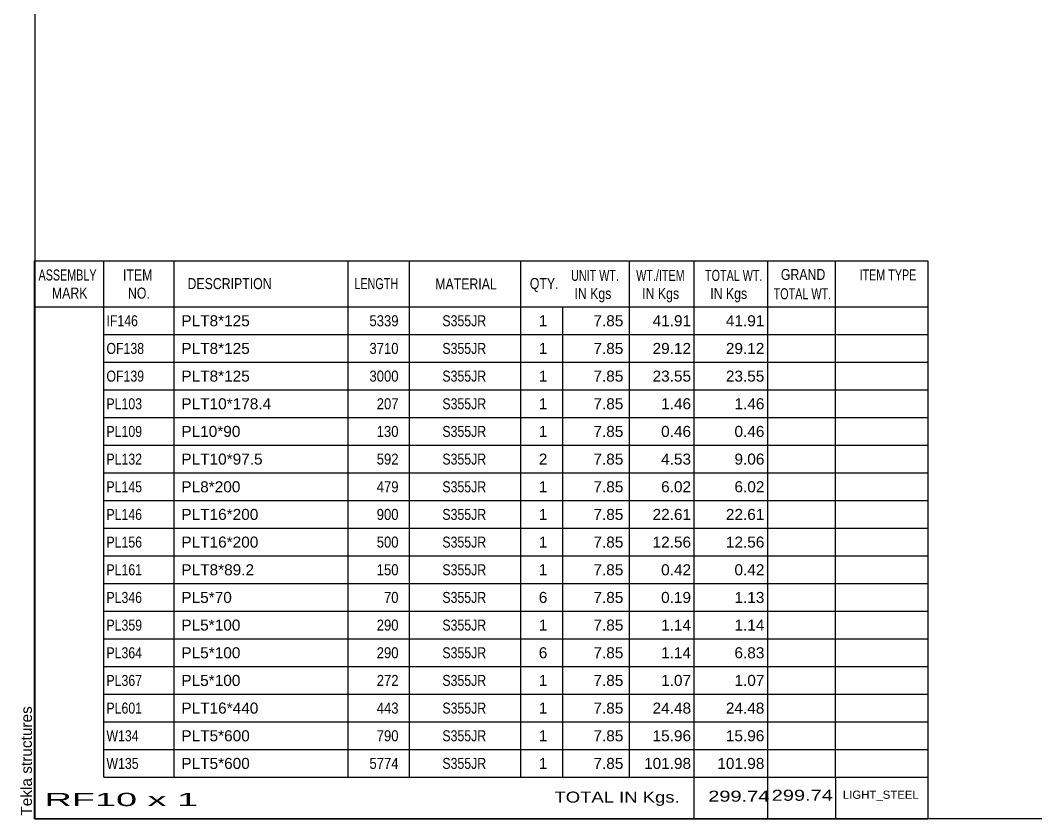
# Model space of a CAD drawing. Header units: millimetres. Extents: x -395 to 8, y -186 to 91.
# Drawn here: x -394.6 to -218.5, y -186.1 to -47.6 of the extents above; entities that cross this region are included whole.
import ezdxf

# ---------------------------------------------------------------- set-up
doc = ezdxf.new("R2010")
doc.units = ezdxf.units.MM
doc.styles.add('Arial', font='ARIAL.TTF', dxfattribs={"height": 0.2})

# ---------------------------------------------------------------- blocks, each defined once
blk = doc.blocks.new('Unknown-624480646-1211')
at = {"color": 5, "linetype": 'Continuous'}
for p, q in [((-392.1, 90.89), (-392.1, -186.11)), ((-392.1, -186.11), (7.9, -186.11))]:
    blk.add_line(p, q, dxfattribs=at)
at = {"color": 174, "linetype": 'Continuous', "style": 'Arial'}
blk.add_text('Tekla structures', height=1.9102, rotation=90, dxfattribs=at).set_placement((-392.6, -185.61))
blk = doc.blocks.new('CBS_BOM-624480646-10454')
at = {"color": 7, "linetype": 'Continuous'}
for p, q in [((-392.13, -97.34), (-392.13, -89.34)), ((-392.13, -89.34), (-237.21, -89.34)), ((-380.13, -97.34), (-380.13, -89.34)), ((-367.94, -97.34), (-367.94, -89.34)), ((-337.77, -97.34), (-337.77, -89.34)), ((-327.09, -97.34), (-327.09, -89.34)), ((-307.78, -97.34), (-307.78, -89.34)), ((-288.98, -97.34), (-288.98, -89.34)), ((-277.76, -97.34), (-277.76, -89.34)), ((-264.98, -97.34), (-264.98, -89.34)), ((-253.23, -97.34), (-253.23, -89.34)), ((-237.21, -89.35), (-237.21, -97.33)), ((-392.13, -97.34), (-237.21, -97.34)), ((-392.13, -102.14), (-392.13, -97.34)), ((-380.13, -102.14), (-380.13, -97.34)), ((-367.94, -102.14), (-367.94, -97.34)), ((-337.77, -102.14), (-337.77, -97.34)), ((-327.09, -102.14), (-327.09, -97.34)), ((-307.78, -102.14), (-307.78, -97.34)), ((-300.51, -102.14), (-300.51, -97.34)), ((-288.98, -102.14), (-288.98, -97.34)), ((-277.76, -102.14), (-277.76, -97.34)), ((-264.98, -102.14), (-264.98, -97.34)), ((-253.21, -102.14), (-253.21, -97.34)), ((-237.21, -97.35), (-237.21, -102.14)), ((-392.13, -106.94), (-392.13, -102.14)), ((-380.13, -102.14), (-237.21, -102.14)), ((-380.13, -106.94), (-380.13, -102.14)), ((-367.94, -106.94), (-367.94, -102.14)), ((-337.77, -106.94), (-337.77, -102.14)), ((-327.09, -106.94), (-327.09, -102.14)), ((-307.78, -106.94), (-307.78, -102.14)), ((-300.51, -106.94), (-300.51, -102.14)), ((-288.98, -106.94), (-288.98, -102.14)), ((-277.76, -106.94), (-277.76, -102.14)), ((-264.98, -106.94), (-264.98, -102.14)), ((-253.21, -106.94), (-253.21, -102.14)), ((-237.21, -102.15), (-237.21, -106.94)), ((-392.13, -111.74), (-392.13, -106.94)), ((-380.13, -106.94), (-237.21, -106.94)), ((-380.13, -111.74), (-380.13, -106.94)), ((-367.94, -111.74), (-367.94, -106.94)), ((-337.77, -111.74), (-337.77, -106.94)), ((-327.09, -111.74), (-327.09, -106.94)), ((-307.78, -111.74), (-307.78, -106.94)), ((-300.51, -111.74), (-300.51, -106.94)), ((-288.98, -111.74), (-288.98, -106.94)), ((-277.76, -111.74), (-277.76, -106.94)), ((-264.98, -111.74), (-264.98, -106.94)), ((-253.21, -111.74), (-253.21, -106.94)), ((-237.21, -106.95), (-237.21, -111.74)), ((-392.13, -116.54), (-392.13, -111.74)), ((-380.13, -111.74), (-237.21, -111.74)), ((-380.13, -116.54), (-380.13, -111.74)), ((-367.94, -116.54), (-367.94, -111.74)), ((-337.77, -116.54), (-337.77, -111.74)), ((-327.09, -116.54), (-327.09, -111.74)), ((-307.78, -116.54), (-307.78, -111.74)), ((-300.51, -116.54), (-300.51, -111.74)), ((-288.98, -116.54), (-288.98, -111.74)), ((-277.76, -116.54), (-277.76, -111.74)), ((-264.98, -116.54), (-264.98, -111.74)), ((-253.21, -116.54), (-253.21, -111.74)), ((-237.21, -111.75), (-237.21, -116.54)), ((-392.13, -121.34), (-392.13, -116.54)), ((-380.13, -116.54), (-237.21, -116.54)), ((-380.13, -121.34), (-380.13, -116.54)), ((-367.94, -121.34), (-367.94, -116.54)), ((-337.77, -121.34), (-337.77, -116.54)), ((-327.09, -121.34), (-327.09, -116.54)), ((-307.78, -121.34), (-307.78, -116.54)), ((-300.51, -121.34), (-300.51, -116.54)), ((-288.98, -121.34), (-288.98, -116.54)), ((-277.76, -121.34), (-277.76, -116.54)), ((-264.98, -121.34), (-264.98, -116.54)), ((-253.21, -121.34), (-253.21, -116.54)), ((-237.21, -116.55), (-237.21, -121.34)), ((-392.13, -126.14), (-392.13, -121.34)), ((-380.13, -121.34), (-237.21, -121.34)), ((-380.13, -126.14), (-380.13, -121.34)), ((-367.94, -126.14), (-367.94, -121.34)), ((-337.77, -126.14), (-337.77, -121.34)), ((-327.09, -126.14), (-327.09, -121.34)), ((-307.78, -126.14), (-307.78, -121.34)), ((-300.51, -126.14), (-300.51, -121.34)), ((-288.98, -126.14), (-288.98, -121.34)), ((-277.76, -126.14), (-277.76, -121.34)), ((-264.98, -126.14), (-264.98, -121.34)), ((-253.21, -126.14), (-253.21, -121.34)), ((-237.21, -121.35), (-237.21, -126.14)), ((-392.13, -130.94), (-392.13, -126.14)), ((-380.13, -126.14), (-237.21, -126.14)), ((-380.13, -130.94), (-380.13, -126.14)), ((-367.94, -130.94), (-367.94, -126.14)), ((-337.77, -130.94), (-337.77, -126.14)), ((-327.09, -130.94), (-327.09, -126.14)), ((-307.78, -130.94), (-307.78, -126.14)), ((-300.51, -130.94), (-300.51, -126.14)), ((-288.98, -130.94), (-288.98, -126.14)), ((-277.76, -130.94), (-277.76, -126.14)), ((-264.98, -130.94), (-264.98, -126.14)), ((-253.21, -130.94), (-253.21, -126.14)), ((-237.21, -126.15), (-237.21, -130.94)), ((-392.13, -135.74), (-392.13, -130.94)), ((-380.13, -130.94), (-237.21, -130.94)), ((-380.13, -135.74), (-380.13, -130.94)), ((-367.94, -135.74), (-367.94, -130.94)), ((-337.77, -135.74), (-337.77, -130.94)), ((-327.09, -135.74), (-327.09, -130.94)), ((-307.78, -135.74), (-307.78, -130.94)), ((-300.51, -135.74), (-300.51, -130.94)), ((-288.98, -135.74), (-288.98, -130.94)), ((-277.76, -135.74), (-277.76, -130.94)), ((-264.98, -135.74), (-264.98, -130.94)), ((-253.21, -135.74), (-253.21, -130.94)), ((-237.21, -130.95), (-237.21, -135.74)), ((-392.13, -140.54), (-392.13, -135.74)), ((-380.13, -135.74), (-237.21, -135.74)), ((-380.13, -140.54), (-380.13, -135.74)), ((-367.94, -140.54), (-367.94, -135.74)), ((-337.77, -140.54), (-337.77, -135.74)), ((-327.09, -140.54), (-327.09, -135.74)), ((-307.78, -140.54), (-307.78, -135.74)), ((-300.51, -140.54), (-300.51, -135.74)), ((-288.98, -140.54), (-288.98, -135.74)), ((-277.76, -140.54), (-277.76, -135.74)), ((-264.98, -140.54), (-264.98, -135.74)), ((-253.21, -140.54), (-253.21, -135.74)), ((-237.21, -135.75), (-237.21, -140.54)), ((-392.13, -145.34), (-392.13, -140.54)), ((-380.13, -140.54), (-237.21, -140.54)), ((-380.13, -145.34), (-380.13, -140.54)), ((-367.94, -145.34), (-367.94, -140.54)), ((-337.77, -145.34), (-337.77, -140.54)), ((-327.09, -145.34), (-327.09, -140.54)), ((-307.78, -145.34), (-307.78, -140.54)), ((-300.51, -145.34), (-300.51, -140.54)), ((-288.98, -145.34), (-288.98, -140.54)), ((-277.76, -145.34), (-277.76, -140.54)), ((-264.98, -145.34), (-264.98, -140.54)), ((-253.21, -145.34), (-253.21, -140.54)), ((-237.21, -140.55), (-237.21, -145.34)), ((-392.13, -150.14), (-392.13, -145.34)), ((-380.13, -145.34), (-237.21, -145.34)), ((-380.13, -150.14), (-380.13, -145.34)), ((-367.94, -150.14), (-367.94, -145.34)), ((-337.77, -150.14), (-337.77, -145.34)), ((-327.09, -150.14), (-327.09, -145.34)), ((-307.78, -150.14), (-307.78, -145.34)), ((-300.51, -150.14), (-300.51, -145.34)), ((-288.98, -150.14), (-288.98, -145.34)), ((-277.76, -150.14), (-277.76, -145.34)), ((-264.98, -150.14), (-264.98, -145.34)), ((-253.21, -150.14), (-253.21, -145.34)), ((-237.21, -145.35), (-237.21, -150.14)), ((-392.13, -154.94), (-392.13, -150.14)), ((-380.13, -150.14), (-237.21, -150.14)), ((-380.13, -154.94), (-380.13, -150.14)), ((-367.94, -154.94), (-367.94, -150.14)), ((-337.77, -154.94), (-337.77, -150.14)), ((-327.09, -154.94), (-327.09, -150.14)), ((-307.78, -154.94), (-307.78, -150.14)), ((-300.51, -154.94), (-300.51, -150.14)), ((-288.98, -154.94), (-288.98, -150.14)), ((-277.76, -154.94), (-277.76, -150.14)), ((-264.98, -154.94), (-264.98, -150.14)), ((-253.21, -154.94), (-253.21, -150.14)), ((-237.21, -150.15), (-237.21, -154.94)), ((-392.13, -159.74), (-392.13, -154.94)), ((-380.13, -154.94), (-237.21, -154.94)), ((-380.13, -159.74), (-380.13, -154.94)), ((-367.94, -159.74), (-367.94, -154.94)), ((-337.77, -159.74), (-337.77, -154.94)), ((-327.09, -159.74), (-327.09, -154.94)), ((-307.78, -159.74), (-307.78, -154.94)), ((-300.51, -159.74), (-300.51, -154.94)), ((-288.98, -159.74), (-288.98, -154.94)), ((-277.76, -159.74), (-277.76, -154.94)), ((-264.98, -159.74), (-264.98, -154.94)), ((-253.21, -159.74), (-253.21, -154.94)), ((-237.21, -154.95), (-237.21, -159.74)), ((-392.13, -164.54), (-392.13, -159.74)), ((-380.13, -159.74), (-237.21, -159.74)), ((-380.13, -164.54), (-380.13, -159.74)), ((-367.94, -164.54), (-367.94, -159.74)), ((-337.77, -164.54), (-337.77, -159.74)), ((-327.09, -164.54), (-327.09, -159.74)), ((-307.78, -164.54), (-307.78, -159.74)), ((-300.51, -164.54), (-300.51, -159.74)), ((-288.98, -164.54), (-288.98, -159.74)), ((-277.76, -164.54), (-277.76, -159.74)), ((-264.98, -164.54), (-264.98, -159.74)), ((-253.21, -164.54), (-253.21, -159.74)), ((-237.21, -159.75), (-237.21, -164.54)), ((-392.13, -169.34), (-392.13, -164.54)), ((-380.13, -164.54), (-237.21, -164.54)), ((-380.13, -169.34), (-380.13, -164.54)), ((-367.94, -169.34), (-367.94, -164.54)), ((-337.77, -169.34), (-337.77, -164.54)), ((-327.09, -169.34), (-327.09, -164.54)), ((-307.78, -169.34), (-307.78, -164.54)), ((-300.51, -169.34), (-300.51, -164.54)), ((-288.98, -169.34), (-288.98, -164.54)), ((-277.76, -169.34), (-277.76, -164.54)), ((-264.98, -169.34), (-264.98, -164.54)), ((-253.21, -169.34), (-253.21, -164.54)), ((-237.21, -164.55), (-237.21, -169.34)), ((-392.13, -174.14), (-392.13, -169.34)), ((-380.13, -169.34), (-237.21, -169.34)), ((-380.13, -174.14), (-380.13, -169.34)), ((-367.94, -174.14), (-367.94, -169.34)), ((-337.77, -174.14), (-337.77, -169.34)), ((-327.09, -174.14), (-327.09, -169.34)), ((-307.78, -174.14), (-307.78, -169.34)), ((-300.51, -174.14), (-300.51, -169.34)), ((-288.98, -174.14), (-288.98, -169.34)), ((-277.76, -174.14), (-277.76, -169.34)), ((-264.98, -174.14), (-264.98, -169.34)), ((-253.21, -174.14), (-253.21, -169.34)), ((-237.21, -169.35), (-237.21, -174.14)), ((-392.13, -178.94), (-392.13, -174.14)), ((-380.13, -174.14), (-237.21, -174.14)), ((-380.13, -178.94), (-380.13, -174.14)), ((-367.94, -178.94), (-367.94, -174.14)), ((-337.77, -178.94), (-337.77, -174.14)), ((-327.09, -178.94), (-327.09, -174.14)), ((-307.78, -178.94), (-307.78, -174.14)), ((-300.51, -178.94), (-300.51, -174.14)), ((-288.98, -178.94), (-288.98, -174.14)), ((-277.76, -178.94), (-277.76, -174.14)), ((-264.98, -178.94), (-264.98, -174.14)), ((-253.21, -178.94), (-253.21, -174.14)), ((-237.21, -174.15), (-237.21, -178.94)), ((-392.13, -186.14), (-392.13, -178.96)), ((-380.13, -178.94), (-237.21, -178.94)), ((-277.76, -186.14), (-277.76, -178.96)), ((-264.98, -186.14), (-264.98, -178.96)), ((-253.17, -186.14), (-253.17, -178.96)), ((-237.21, -178.94), (-237.21, -186.14)), ((-392.13, -186.14), (-237.21, -186.14))]:
    blk.add_line(p, q, dxfattribs=at)
at = {"color": 3, "linetype": 'Continuous', "style": 'Arial'}
for s, height, width, p in [('ASSEMBLY', 1.91, 0.7, (-391.45, -92.77)), ('ITEM', 1.91, 0.8, (-376.8, -92.77)), ('UNIT WT.', 1.91, 0.7, (-299.09, -92.84)), ('WT./ITEM', 1.91, 0.7, (-287.8, -92.84)), ('TOTAL WT.', 1.91, 0.7, (-275.86, -92.84)), ('GRAND', 1.91, 0.8, (-262.71, -92.68)), ('ITEM TYPE', 1.91, 0.7, (-249.07, -92.76)), ('DESCRIPTION', 1.9102, 0.8, (-365.61, -94.27)), ('LENGTH', 1.91, 0.7, (-336.67, -94.27)), ('MATERIAL', 1.91, 0.8, (-322.65, -94.32)), ('QTY.', 1.91, 0.8, (-306.25, -94.24)), ('MARK', 1.91, 0.8, (-389.13, -95.91)), ('NO.', 1.91, 0.8, (-375.94, -95.91)), ('IN Kgs', 1.91, 0.8, (-298.51, -95.98)), ('IN Kgs', 1.91, 0.8, (-286.76, -95.98)), ('IN Kgs', 1.91, 0.8, (-274.96, -95.98)), ('TOTAL WT.', 1.91, 0.7, (-263.96, -96.02))]:
    blk.add_text(s, height=height, dxfattribs=dict(at, width=width)).set_placement(p)
at = {"color": 7, "linetype": 'Continuous', "style": 'Arial'}
for s, width, p in [('IF146', 0.8, (-379.67, -100.71)), ('5339', 0.85, (-334.06, -100.71)), ('S355JR', 0.8, (-321.41, -100.71)), ('OF138', 0.8, (-379.67, -105.51)), ('3710', 0.85, (-334.06, -105.51)), ('S355JR', 0.8, (-321.41, -105.51)), ('OF139', 0.8, (-379.67, -110.31)), ('3000', 0.85, (-334.06, -110.31)), ('S355JR', 0.8, (-321.41, -110.31)), ('PL103', 0.8, (-379.67, -115.11)), ('207', 0.85, (-332.8, -115.11)), ('S355JR', 0.8, (-321.41, -115.11)), ('PL109', 0.8, (-379.67, -119.91)), ('130', 0.85, (-332.8, -119.91)), ('S355JR', 0.8, (-321.41, -119.91)), ('PL132', 0.8, (-379.67, -124.71)), ('592', 0.85, (-332.8, -124.71)), ('S355JR', 0.8, (-321.41, -124.71)), ('PL145', 0.8, (-379.67, -129.51)), ('479', 0.85, (-332.8, -129.51)), ('S355JR', 0.8, (-321.41, -129.51)), ('PL146', 0.8, (-379.67, -134.31)), ('900', 0.85, (-332.8, -134.31)), ('S355JR', 0.8, (-321.41, -134.31)), ('PL156', 0.8, (-379.67, -139.11)), ('500', 0.85, (-332.8, -139.11)), ('S355JR', 0.8, (-321.41, -139.11)), ('PL161', 0.8, (-379.67, -143.91)), ('150', 0.85, (-332.8, -143.91)), ('S355JR', 0.8, (-321.41, -143.91)), ('PL346', 0.8, (-379.67, -148.71)), ('70', 0.85, (-331.54, -148.71)), ('S355JR', 0.8, (-321.41, -148.71)), ('PL359', 0.8, (-379.67, -153.51)), ('290', 0.85, (-332.8, -153.51)), ('S355JR', 0.8, (-321.41, -153.51)), ('PL364', 0.8, (-379.67, -158.31)), ('290', 0.85, (-332.8, -158.31)), ('S355JR', 0.8, (-321.41, -158.31)), ('PL367', 0.8, (-379.67, -163.11)), ('272', 0.85, (-332.8, -163.11)), ('S355JR', 0.8, (-321.41, -163.11)), ('PL601', 0.8, (-379.67, -167.91)), ('443', 0.85, (-332.8, -167.91)), ('S355JR', 0.8, (-321.41, -167.91)), ('W134', 0.8, (-379.67, -172.71)), ('790', 0.85, (-332.8, -172.71)), ('S355JR', 0.8, (-321.41, -172.71)), ('W135', 0.8, (-379.67, -177.51)), ('5774', 0.85, (-334.06, -177.51)), ('S355JR', 0.8, (-321.41, -177.51))]:
    blk.add_text(s, height=1.91, dxfattribs=dict(at, width=width)).set_placement(p)
for s, height, p in [('PLT8*125', 1.91, (-366.68, -100.71)), ('1', 1.91, (-304.69, -100.71)), ('7.85', 1.91, (-295.22, -100.71)), ('41.91', 1.91, (-284.96, -100.71)), ('41.91', 1.91, (-272.25, -100.71)), ('PLT8*125', 1.91, (-366.68, -105.51)), ('1', 1.91, (-304.69, -105.51)), ('7.85', 1.91, (-295.22, -105.51)), ('29.12', 1.91, (-284.96, -105.51)), ('29.12', 1.91, (-272.25, -105.51)), ('PLT8*125', 1.91, (-366.68, -110.31)), ('1', 1.91, (-304.69, -110.31)), ('7.85', 1.91, (-295.22, -110.31)), ('23.55', 1.91, (-284.96, -110.31)), ('23.55', 1.91, (-272.25, -110.31)), ('PLT10*178.4', 1.9102, (-366.68, -115.11)), ('1', 1.91, (-304.69, -115.11)), ('7.85', 1.91, (-295.22, -115.11)), ('1.46', 1.91, (-283.48, -115.11)), ('1.46', 1.91, (-270.76, -115.11)), ('PL10*90', 1.91, (-366.68, -119.91)), ('7.85', 1.91, (-295.22, -119.91)), ('0.46', 1.91, (-283.48, -119.91)), ('0.46', 1.91, (-270.76, -119.91)), ('1', 1.91, (-304.69, -119.91)), ('PLT10*97.5', 1.91, (-366.68, -124.71)), ('2', 1.91, (-304.69, -124.71)), ('7.85', 1.91, (-295.22, -124.71)), ('4.53', 1.91, (-283.48, -124.71)), ('9.06', 1.91, (-270.76, -124.71)), ('PL8*200', 1.91, (-366.68, -129.51)), ('1', 1.91, (-304.69, -129.51)), ('7.85', 1.91, (-295.22, -129.51)), ('6.02', 1.91, (-283.48, -129.51)), ('6.02', 1.91, (-270.76, -129.51)), ('PLT16*200', 1.91, (-366.68, -134.31)), ('1', 1.91, (-304.69, -134.31)), ('7.85', 1.91, (-295.22, -134.31)), ('22.61', 1.91, (-284.96, -134.31)), ('22.61', 1.91, (-272.25, -134.31)), ('PLT16*200', 1.91, (-366.68, -139.11)), ('1', 1.91, (-304.69, -139.11)), ('7.85', 1.91, (-295.22, -139.11)), ('12.56', 1.91, (-284.96, -139.11)), ('12.56', 1.91, (-272.25, -139.11)), ('PLT8*89.2', 1.91, (-366.68, -143.91)), ('1', 1.91, (-304.69, -143.91)), ('7.85', 1.91, (-295.22, -143.91)), ('0.42', 1.91, (-283.48, -143.91)), ('0.42', 1.91, (-270.76, -143.91)), ('PL5*70', 1.91, (-366.68, -148.71)), ('6', 1.91, (-304.69, -148.71)), ('7.85', 1.91, (-295.22, -148.71)), ('0.19', 1.91, (-283.48, -148.71)), ('1.13', 1.91, (-270.76, -148.71)), ('PL5*100', 1.91, (-366.68, -153.51)), ('1', 1.91, (-304.69, -153.51)), ('7.85', 1.91, (-295.22, -153.51)), ('1.14', 1.91, (-283.48, -153.51)), ('1.14', 1.91, (-270.76, -153.51)), ('PL5*100', 1.91, (-366.68, -158.31)), ('6', 1.91, (-304.69, -158.31)), ('7.85', 1.91, (-295.22, -158.31)), ('1.14', 1.91, (-283.48, -158.31)), ('6.83', 1.91, (-270.76, -158.31)), ('PL5*100', 1.91, (-366.68, -163.11)), ('1', 1.91, (-304.69, -163.11)), ('7.85', 1.91, (-295.22, -163.11)), ('1.07', 1.91, (-283.48, -163.11)), ('1.07', 1.91, (-270.76, -163.11)), ('PLT16*440', 1.91, (-366.68, -167.91)), ('1', 1.91, (-304.69, -167.91)), ('7.85', 1.91, (-295.22, -167.91)), ('24.48', 1.91, (-284.96, -167.91)), ('24.48', 1.91, (-272.25, -167.91)), ('PLT5*600', 1.91, (-366.68, -172.71)), ('1', 1.91, (-304.69, -172.71)), ('7.85', 1.91, (-295.22, -172.71)), ('15.96', 1.91, (-284.96, -172.71)), ('15.96', 1.91, (-272.25, -172.71)), ('PLT5*600', 1.91, (-366.68, -177.51)), ('1', 1.91, (-304.69, -177.51)), ('7.85', 1.91, (-295.22, -177.51)), ('101.98', 1.91, (-286.44, -177.51)), ('101.98', 1.91, (-273.73, -177.51))]:
    blk.add_text(s, height=height, dxfattribs=at).set_placement(p)
at = {"color": 6, "linetype": 'Continuous', "style": 'Arial'}
for s, height, width, p in [('299.74', 1.91, 1.3, (-275.31, -183.19)), ('299.74', 1.91, 1.3, (-264.3, -183.03)), ('RF10 x 1', 2.292, 2.05, (-390.41, -183.95)), ('TOTAL IN Kgs.', 1.9102, 1.2, (-301.97, -183.35))]:
    blk.add_text(s, height=height, dxfattribs=dict(at, width=width)).set_placement(p)
blk.add_text('LIGHT_STEEL', height=1.4135, dxfattribs=at).set_placement((-251.96, -182.69))

msp = doc.modelspace()

# ---------------------------------------------------------------- block references
for name in ['Unknown-624480646-1211', 'CBS_BOM-624480646-10454']:
    msp.add_blockref(name, (0, 0))

doc.saveas('drawing.dxf')
